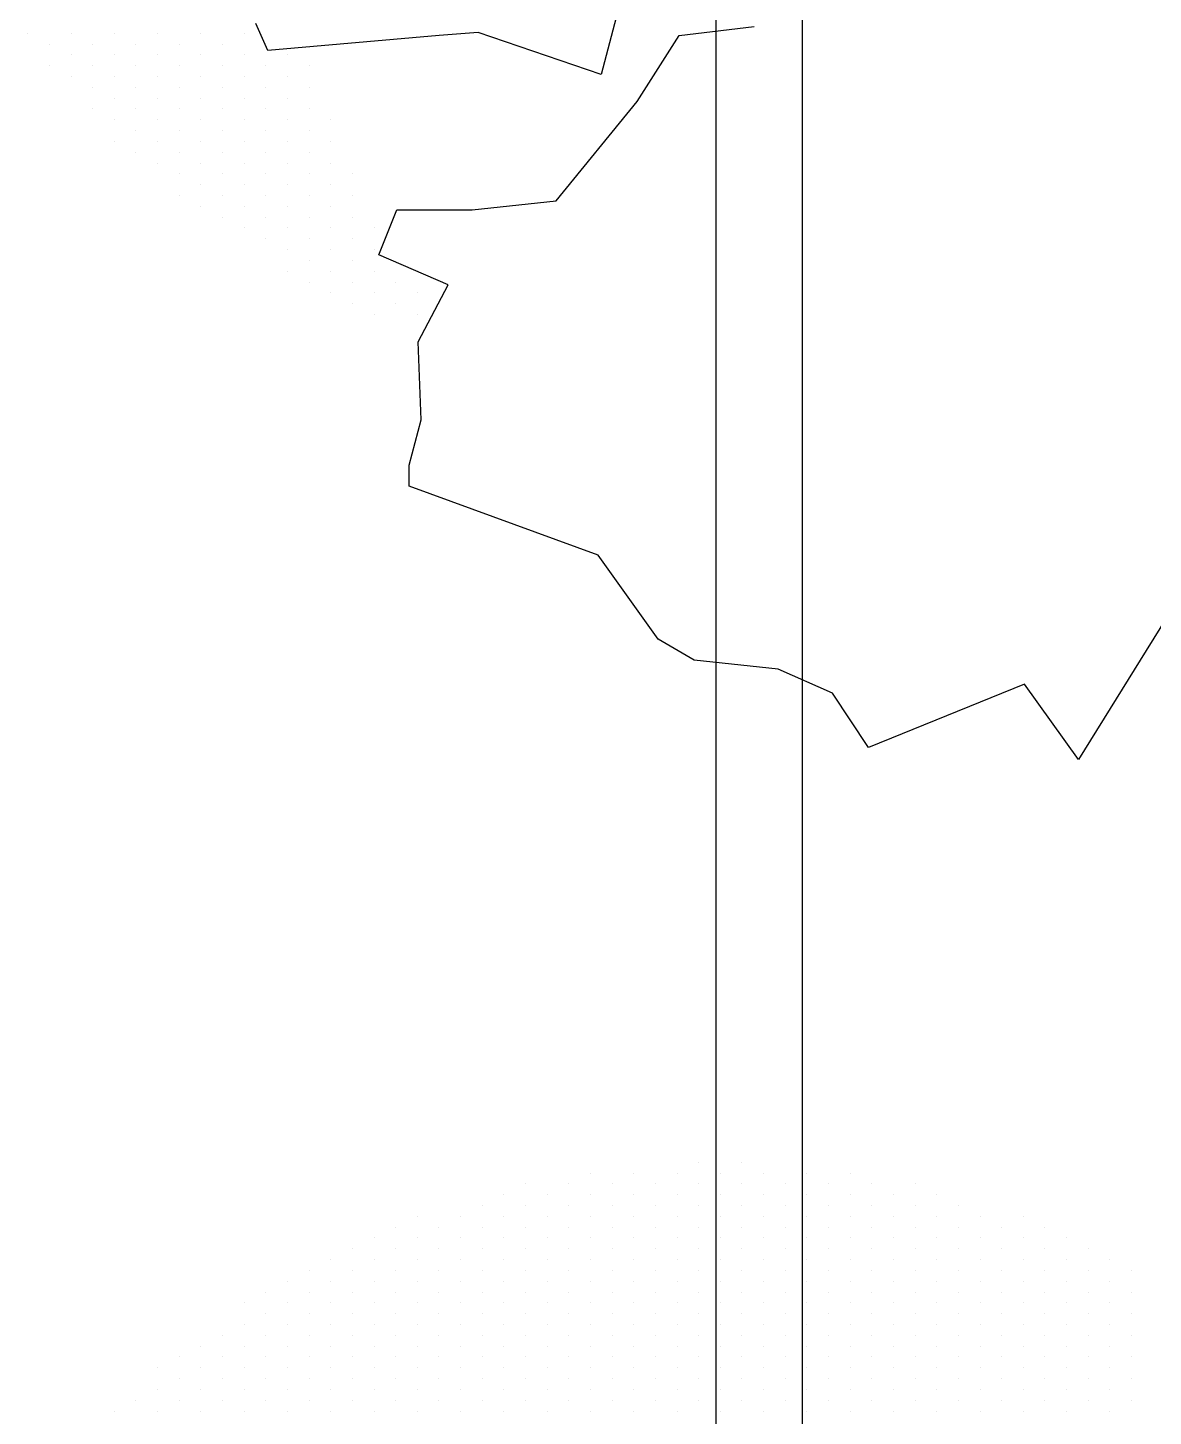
# Model space of a CAD drawing. Header units: metres. Extents: x -28 to 260, y 30 to 125.
# Drawn here: x 79.729 to 81.029, y 82.093 to 83.697 of the extents above; entities that cross this region are included whole.
import ezdxf

# ---------------------------------------------------------------- set-up
doc = ezdxf.new("R2010")
doc.units = ezdxf.units.M
doc.header["$LTSCALE"] = 0.01
doc.header["$MEASUREMENT"] = 0
doc.layers.add('0.1', color=2, linetype='Continuous')
doc.layers.add('0.18', color=1, linetype='Continuous')

# ---------------------------------------------------------------- blocks, each defined once
blk = doc.blocks.new('jard22')
at = {"layer": '0.1'}
for p, q in [((-0.61633, 0.04532), (-0.61633, 0.04532)), ((-0.60383, 0.04532), (-0.60383, 0.04532)), ((-0.59133, 0.04532), (-0.59133, 0.04532)), ((-0.57883, 0.04532), (-0.57883, 0.04532)), ((-0.56633, 0.04532), (-0.56633, 0.04532)), ((-0.55383, 0.04532), (-0.55383, 0.04532)), ((-0.54133, 0.04532), (-0.54133, 0.04532)), ((-0.62258, 0.03282), (-0.62258, 0.03282)), ((-0.61008, 0.03282), (-0.61008, 0.03282)), ((-0.59758, 0.03282), (-0.59758, 0.03282)), ((-0.58508, 0.03282), (-0.58508, 0.03282)), ((-0.57258, 0.03282), (-0.57258, 0.03282)), ((-0.56008, 0.03282), (-0.56008, 0.03282)), ((-0.54758, 0.03282), (-0.54758, 0.03282)), ((-0.53508, 0.03282), (-0.53508, 0.03282)), ((-0.62883, 0.02032), (-0.62883, 0.02032)), ((-0.61633, 0.02032), (-0.61633, 0.02032)), ((-0.60383, 0.02032), (-0.60383, 0.02032)), ((-0.59133, 0.02032), (-0.59133, 0.02032)), ((-0.57883, 0.02032), (-0.57883, 0.02032)), ((-0.56633, 0.02032), (-0.56633, 0.02032)), ((-0.55383, 0.02032), (-0.55383, 0.02032)), ((-0.54133, 0.02032), (-0.54133, 0.02032)), ((-0.63508, 0.00782), (-0.63508, 0.00782)), ((-0.62258, 0.00782), (-0.62258, 0.00782)), ((-0.61008, 0.00782), (-0.61008, 0.00782)), ((-0.59758, 0.00782), (-0.59758, 0.00782)), ((-0.58508, 0.00782), (-0.58508, 0.00782)), ((-0.57258, 0.00782), (-0.57258, 0.00782)), ((-0.56008, 0.00782), (-0.56008, 0.00782)), ((-0.54758, 0.00782), (-0.54758, 0.00782)), ((-0.53508, 0.00782), (-0.53508, 0.00782)), ((-0.64133, -0.00468), (-0.64133, -0.00468)), ((-0.62883, -0.00468), (-0.62883, -0.00468)), ((-0.61633, -0.00468), (-0.61633, -0.00468)), ((-0.60383, -0.00468), (-0.60383, -0.00468)), ((-0.59133, -0.00468), (-0.59133, -0.00468)), ((-0.57883, -0.00468), (-0.57883, -0.00468)), ((-0.56633, -0.00468), (-0.56633, -0.00468)), ((-0.55383, -0.00468), (-0.55383, -0.00468)), ((-0.54133, -0.00468), (-0.54133, -0.00468)), ((-0.64758, -0.01718), (-0.64758, -0.01718)), ((-0.63508, -0.01718), (-0.63508, -0.01718)), ((-0.62258, -0.01718), (-0.62258, -0.01718)), ((-0.61008, -0.01718), (-0.61008, -0.01718)), ((-0.59758, -0.01718), (-0.59758, -0.01718)), ((-0.58508, -0.01718), (-0.58508, -0.01718)), ((-0.57258, -0.01718), (-0.57258, -0.01718)), ((-0.56008, -0.01718), (-0.56008, -0.01718)), ((-0.54758, -0.01718), (-0.54758, -0.01718)), ((-0.53508, -0.01718), (-0.53508, -0.01718)), ((-0.64133, -0.02968), (-0.64133, -0.02968)), ((-0.62883, -0.02968), (-0.62883, -0.02968)), ((-0.61633, -0.02968), (-0.61633, -0.02968)), ((-0.60383, -0.02968), (-0.60383, -0.02968)), ((-0.59133, -0.02968), (-0.59133, -0.02968)), ((-0.57883, -0.02968), (-0.57883, -0.02968)), ((-0.56633, -0.02968), (-0.56633, -0.02968)), ((-0.55383, -0.02968), (-0.55383, -0.02968)), ((-0.54133, -0.02968), (-0.54133, -0.02968)), ((-0.64758, -0.04218), (-0.64758, -0.04218)), ((-0.63508, -0.04218), (-0.63508, -0.04218)), ((-0.62258, -0.04218), (-0.62258, -0.04218)), ((-0.61008, -0.04218), (-0.61008, -0.04218)), ((-0.59758, -0.04218), (-0.59758, -0.04218)), ((-0.58508, -0.04218), (-0.58508, -0.04218)), ((-0.57258, -0.04218), (-0.57258, -0.04218)), ((-0.56008, -0.04218), (-0.56008, -0.04218)), ((-0.54758, -0.04218), (-0.54758, -0.04218)), ((-0.53508, -0.04218), (-0.53508, -0.04218)), ((-0.65383, -0.05468), (-0.65383, -0.05468)), ((-0.64133, -0.05468), (-0.64133, -0.05468)), ((-0.62883, -0.05468), (-0.62883, -0.05468)), ((-0.61633, -0.05468), (-0.61633, -0.05468)), ((-0.60383, -0.05468), (-0.60383, -0.05468)), ((-0.59133, -0.05468), (-0.59133, -0.05468)), ((-0.57883, -0.05468), (-0.57883, -0.05468)), ((-0.56633, -0.05468), (-0.56633, -0.05468)), ((-0.55383, -0.05468), (-0.55383, -0.05468)), ((-0.54133, -0.05468), (-0.54133, -0.05468)), ((-0.66008, -0.06718), (-0.66008, -0.06718)), ((-0.64758, -0.06718), (-0.64758, -0.06718)), ((-0.63508, -0.06718), (-0.63508, -0.06718)), ((-0.62258, -0.06718), (-0.62258, -0.06718)), ((-0.61008, -0.06718), (-0.61008, -0.06718)), ((-0.59758, -0.06718), (-0.59758, -0.06718)), ((-0.58508, -0.06718), (-0.58508, -0.06718)), ((-0.57258, -0.06718), (-0.57258, -0.06718)), ((-0.56008, -0.06718), (-0.56008, -0.06718)), ((-0.54758, -0.06718), (-0.54758, -0.06718)), ((-0.53508, -0.06718), (-0.53508, -0.06718)), ((-0.66633, -0.07968), (-0.66633, -0.07968)), ((-0.65383, -0.07968), (-0.65383, -0.07968)), ((-0.64133, -0.07968), (-0.64133, -0.07968)), ((-0.62883, -0.07968), (-0.62883, -0.07968)), ((-0.61633, -0.07968), (-0.61633, -0.07968)), ((-0.60383, -0.07968), (-0.60383, -0.07968)), ((-0.59133, -0.07968), (-0.59133, -0.07968)), ((-0.57883, -0.07968), (-0.57883, -0.07968)), ((-0.56633, -0.07968), (-0.56633, -0.07968)), ((-0.55383, -0.07968), (-0.55383, -0.07968)), ((-0.54133, -0.07968), (-0.54133, -0.07968)), ((-0.66008, -0.09218), (-0.66008, -0.09218)), ((-0.64758, -0.09218), (-0.64758, -0.09218)), ((-0.63508, -0.09218), (-0.63508, -0.09218)), ((-0.62258, -0.09218), (-0.62258, -0.09218)), ((-0.61008, -0.09218), (-0.61008, -0.09218)), ((-0.59758, -0.09218), (-0.59758, -0.09218)), ((-0.58508, -0.09218), (-0.58508, -0.09218)), ((-0.57258, -0.09218), (-0.57258, -0.09218)), ((-0.56008, -0.09218), (-0.56008, -0.09218)), ((-0.54758, -0.09218), (-0.54758, -0.09218)), ((-0.53508, -0.09218), (-0.53508, -0.09218)), ((-0.66633, -0.10468), (-0.66633, -0.10468)), ((-0.65383, -0.10468), (-0.65383, -0.10468)), ((-0.64133, -0.10468), (-0.64133, -0.10468)), ((-0.62883, -0.10468), (-0.62883, -0.10468)), ((-0.61633, -0.10468), (-0.61633, -0.10468)), ((-0.60383, -0.10468), (-0.60383, -0.10468)), ((-0.59133, -0.10468), (-0.59133, -0.10468)), ((-0.57883, -0.10468), (-0.57883, -0.10468)), ((-0.56633, -0.10468), (-0.56633, -0.10468)), ((-0.55383, -0.10468), (-0.55383, -0.10468)), ((-0.54133, -0.10468), (-0.54133, -0.10468)), ((-0.67258, -0.11718), (-0.67258, -0.11718)), ((-0.66008, -0.11718), (-0.66008, -0.11718)), ((-0.64758, -0.11718), (-0.64758, -0.11718)), ((-0.63508, -0.11718), (-0.63508, -0.11718)), ((-0.62258, -0.11718), (-0.62258, -0.11718)), ((-0.61008, -0.11718), (-0.61008, -0.11718)), ((-0.59758, -0.11718), (-0.59758, -0.11718)), ((-0.58508, -0.11718), (-0.58508, -0.11718)), ((-0.57258, -0.11718), (-0.57258, -0.11718)), ((-0.56008, -0.11718), (-0.56008, -0.11718)), ((-0.54758, -0.11718), (-0.54758, -0.11718)), ((-0.53508, -0.11718), (-0.53508, -0.11718)), ((-0.66633, -0.12968), (-0.66633, -0.12968)), ((-0.65383, -0.12968), (-0.65383, -0.12968)), ((-0.64133, -0.12968), (-0.64133, -0.12968)), ((-0.62883, -0.12968), (-0.62883, -0.12968)), ((-0.61633, -0.12968), (-0.61633, -0.12968)), ((-0.60383, -0.12968), (-0.60383, -0.12968)), ((-0.59133, -0.12968), (-0.59133, -0.12968)), ((-0.57883, -0.12968), (-0.57883, -0.12968)), ((-0.56633, -0.12968), (-0.56633, -0.12968)), ((-0.55383, -0.12968), (-0.55383, -0.12968)), ((-0.54133, -0.12968), (-0.54133, -0.12968)), ((-0.67258, -0.14218), (-0.67258, -0.14218)), ((-0.66008, -0.14218), (-0.66008, -0.14218)), ((-0.64758, -0.14218), (-0.64758, -0.14218)), ((-0.63508, -0.14218), (-0.63508, -0.14218)), ((-0.62258, -0.14218), (-0.62258, -0.14218)), ((-0.61008, -0.14218), (-0.61008, -0.14218)), ((-0.59758, -0.14218), (-0.59758, -0.14218)), ((-0.58508, -0.14218), (-0.58508, -0.14218)), ((-0.57258, -0.14218), (-0.57258, -0.14218)), ((-0.56008, -0.14218), (-0.56008, -0.14218)), ((-0.54758, -0.14218), (-0.54758, -0.14218)), ((-0.53508, -0.14218), (-0.53508, -0.14218)), ((-0.66633, -0.15468), (-0.66633, -0.15468)), ((-0.65383, -0.15468), (-0.65383, -0.15468)), ((-0.64133, -0.15468), (-0.64133, -0.15468)), ((-0.62883, -0.15468), (-0.62883, -0.15468)), ((-0.61633, -0.15468), (-0.61633, -0.15468)), ((-0.60383, -0.15468), (-0.60383, -0.15468)), ((-0.59133, -0.15468), (-0.59133, -0.15468)), ((-0.57883, -0.15468), (-0.57883, -0.15468)), ((-0.56633, -0.15468), (-0.56633, -0.15468)), ((-0.55383, -0.15468), (-0.55383, -0.15468)), ((-0.54133, -0.15468), (-0.54133, -0.15468)), ((-0.67258, -0.16718), (-0.67258, -0.16718)), ((-0.66008, -0.16718), (-0.66008, -0.16718)), ((-0.64758, -0.16718), (-0.64758, -0.16718)), ((-0.63508, -0.16718), (-0.63508, -0.16718)), ((-0.62258, -0.16718), (-0.62258, -0.16718)), ((-0.61008, -0.16718), (-0.61008, -0.16718)), ((-0.59758, -0.16718), (-0.59758, -0.16718)), ((-0.58508, -0.16718), (-0.58508, -0.16718)), ((-0.57258, -0.16718), (-0.57258, -0.16718)), ((-0.56008, -0.16718), (-0.56008, -0.16718)), ((-0.54758, -0.16718), (-0.54758, -0.16718)), ((-0.53508, -0.16718), (-0.53508, -0.16718)), ((-0.67883, -0.17968), (-0.67883, -0.17968)), ((-0.66633, -0.17968), (-0.66633, -0.17968)), ((-0.65383, -0.17968), (-0.65383, -0.17968)), ((-0.64133, -0.17968), (-0.64133, -0.17968)), ((-0.62883, -0.17968), (-0.62883, -0.17968)), ((-0.61633, -0.17968), (-0.61633, -0.17968)), ((-0.60383, -0.17968), (-0.60383, -0.17968)), ((-0.59133, -0.17968), (-0.59133, -0.17968)), ((-0.57883, -0.17968), (-0.57883, -0.17968)), ((-0.56633, -0.17968), (-0.56633, -0.17968)), ((-0.55383, -0.17968), (-0.55383, -0.17968)), ((-0.54133, -0.17968), (-0.54133, -0.17968)), ((-0.67258, -0.19218), (-0.67258, -0.19218)), ((-0.66008, -0.19218), (-0.66008, -0.19218)), ((-0.64758, -0.19218), (-0.64758, -0.19218)), ((-0.63508, -0.19218), (-0.63508, -0.19218)), ((-0.62258, -0.19218), (-0.62258, -0.19218)), ((-0.61008, -0.19218), (-0.61008, -0.19218)), ((-0.59758, -0.19218), (-0.59758, -0.19218)), ((-0.58508, -0.19218), (-0.58508, -0.19218)), ((-0.57258, -0.19218), (-0.57258, -0.19218)), ((-0.56008, -0.19218), (-0.56008, -0.19218)), ((-0.54758, -0.19218), (-0.54758, -0.19218)), ((-0.53508, -0.19218), (-0.53508, -0.19218)), ((-0.67883, -0.20468), (-0.67883, -0.20468)), ((-0.66633, -0.20468), (-0.66633, -0.20468)), ((-0.65383, -0.20468), (-0.65383, -0.20468)), ((-0.64133, -0.20468), (-0.64133, -0.20468)), ((-0.62883, -0.20468), (-0.62883, -0.20468)), ((-0.61633, -0.20468), (-0.61633, -0.20468)), ((-0.60383, -0.20468), (-0.60383, -0.20468)), ((-0.59133, -0.20468), (-0.59133, -0.20468)), ((-0.57883, -0.20468), (-0.57883, -0.20468)), ((-0.56633, -0.20468), (-0.56633, -0.20468)), ((-0.55383, -0.20468), (-0.55383, -0.20468)), ((-0.54133, -0.20468), (-0.54133, -0.20468)), ((-0.67258, -0.21718), (-0.67258, -0.21718)), ((-0.66008, -0.21718), (-0.66008, -0.21718)), ((-0.64758, -0.21718), (-0.64758, -0.21718)), ((-0.63508, -0.21718), (-0.63508, -0.21718)), ((-0.62258, -0.21718), (-0.62258, -0.21718)), ((-0.61008, -0.21718), (-0.61008, -0.21718)), ((-0.59758, -0.21718), (-0.59758, -0.21718)), ((-0.58508, -0.21718), (-0.58508, -0.21718)), ((-0.57258, -0.21718), (-0.57258, -0.21718)), ((-0.56008, -0.21718), (-0.56008, -0.21718)), ((-0.54758, -0.21718), (-0.54758, -0.21718)), ((-0.53508, -0.21718), (-0.53508, -0.21718)), ((-0.66633, -0.22968), (-0.66633, -0.22968)), ((-0.65383, -0.22968), (-0.65383, -0.22968)), ((-0.64133, -0.22968), (-0.64133, -0.22968)), ((-0.62883, -0.22968), (-0.62883, -0.22968)), ((-0.61633, -0.22968), (-0.61633, -0.22968)), ((-0.60383, -0.22968), (-0.60383, -0.22968)), ((-0.59133, -0.22968), (-0.59133, -0.22968)), ((-0.57883, -0.22968), (-0.57883, -0.22968)), ((-0.56633, -0.22968), (-0.56633, -0.22968)), ((-0.55383, -0.22968), (-0.55383, -0.22968)), ((-0.54133, -0.22968), (-0.54133, -0.22968)), ((-0.67258, -0.24218), (-0.67258, -0.24218)), ((-0.66008, -0.24218), (-0.66008, -0.24218)), ((-0.64758, -0.24218), (-0.64758, -0.24218)), ((-0.63508, -0.24218), (-0.63508, -0.24218)), ((-0.62258, -0.24218), (-0.62258, -0.24218)), ((-0.61008, -0.24218), (-0.61008, -0.24218)), ((-0.59758, -0.24218), (-0.59758, -0.24218)), ((-0.58508, -0.24218), (-0.58508, -0.24218)), ((-0.57258, -0.24218), (-0.57258, -0.24218)), ((-0.56008, -0.24218), (-0.56008, -0.24218)), ((-0.54758, -0.24218), (-0.54758, -0.24218)), ((-0.53508, -0.24218), (-0.53508, -0.24218)), ((-0.66633, -0.25468), (-0.66633, -0.25468)), ((-0.65383, -0.25468), (-0.65383, -0.25468)), ((-0.64133, -0.25468), (-0.64133, -0.25468)), ((-0.62883, -0.25468), (-0.62883, -0.25468)), ((-0.61633, -0.25468), (-0.61633, -0.25468)), ((-0.60383, -0.25468), (-0.60383, -0.25468)), ((-0.59133, -0.25468), (-0.59133, -0.25468)), ((-0.57883, -0.25468), (-0.57883, -0.25468)), ((-0.56633, -0.25468), (-0.56633, -0.25468)), ((-0.55383, -0.25468), (-0.55383, -0.25468)), ((-0.54133, -0.25468), (-0.54133, -0.25468)), ((-0.67258, -0.26718), (-0.67258, -0.26718)), ((-0.66008, -0.26718), (-0.66008, -0.26718)), ((-0.64758, -0.26718), (-0.64758, -0.26718)), ((-0.63508, -0.26718), (-0.63508, -0.26718)), ((-0.62258, -0.26718), (-0.62258, -0.26718)), ((-0.61008, -0.26718), (-0.61008, -0.26718)), ((-0.59758, -0.26718), (-0.59758, -0.26718)), ((-0.58508, -0.26718), (-0.58508, -0.26718)), ((-0.57258, -0.26718), (-0.57258, -0.26718)), ((-0.56008, -0.26718), (-0.56008, -0.26718)), ((-0.54758, -0.26718), (-0.54758, -0.26718)), ((-0.53508, -0.26718), (-0.53508, -0.26718)), ((-0.66633, -0.27968), (-0.66633, -0.27968)), ((-0.65383, -0.27968), (-0.65383, -0.27968)), ((-0.64133, -0.27968), (-0.64133, -0.27968)), ((-0.62883, -0.27968), (-0.62883, -0.27968)), ((-0.61633, -0.27968), (-0.61633, -0.27968)), ((-0.60383, -0.27968), (-0.60383, -0.27968)), ((-0.59133, -0.27968), (-0.59133, -0.27968)), ((-0.57883, -0.27968), (-0.57883, -0.27968)), ((-0.56633, -0.27968), (-0.56633, -0.27968)), ((-0.55383, -0.27968), (-0.55383, -0.27968)), ((-0.54133, -0.27968), (-0.54133, -0.27968)), ((-0.66008, -0.29218), (-0.66008, -0.29218)), ((-0.64758, -0.29218), (-0.64758, -0.29218)), ((-0.63508, -0.29218), (-0.63508, -0.29218)), ((-0.62258, -0.29218), (-0.62258, -0.29218)), ((-0.61008, -0.29218), (-0.61008, -0.29218)), ((-0.59758, -0.29218), (-0.59758, -0.29218)), ((-0.58508, -0.29218), (-0.58508, -0.29218)), ((-0.57258, -0.29218), (-0.57258, -0.29218)), ((-0.56008, -0.29218), (-0.56008, -0.29218)), ((-0.54758, -0.29218), (-0.54758, -0.29218)), ((-0.53508, -0.29218), (-0.53508, -0.29218)), ((-0.66633, -0.30468), (-0.66633, -0.30468)), ((-0.65383, -0.30468), (-0.65383, -0.30468)), ((-0.64133, -0.30468), (-0.64133, -0.30468)), ((-0.62883, -0.30468), (-0.62883, -0.30468)), ((-0.61633, -0.30468), (-0.61633, -0.30468)), ((-0.60383, -0.30468), (-0.60383, -0.30468)), ((-0.59133, -0.30468), (-0.59133, -0.30468)), ((-0.57883, -0.30468), (-0.57883, -0.30468)), ((-0.56633, -0.30468), (-0.56633, -0.30468)), ((-0.55383, -0.30468), (-0.55383, -0.30468)), ((-0.54133, -0.30468), (-0.54133, -0.30468)), ((-0.66008, -0.31718), (-0.66008, -0.31718)), ((-0.64758, -0.31718), (-0.64758, -0.31718)), ((-0.63508, -0.31718), (-0.63508, -0.31718)), ((-0.62258, -0.31718), (-0.62258, -0.31718)), ((-0.61008, -0.31718), (-0.61008, -0.31718)), ((-0.59758, -0.31718), (-0.59758, -0.31718)), ((-0.58508, -0.31718), (-0.58508, -0.31718)), ((-0.57258, -0.31718), (-0.57258, -0.31718)), ((-0.56008, -0.31718), (-0.56008, -0.31718)), ((-0.54758, -0.31718), (-0.54758, -0.31718)), ((-0.53508, -0.31718), (-0.53508, -0.31718)), ((-0.65383, -0.32968), (-0.65383, -0.32968)), ((-0.64133, -0.32968), (-0.64133, -0.32968)), ((-0.62883, -0.32968), (-0.62883, -0.32968)), ((-0.61633, -0.32968), (-0.61633, -0.32968)), ((-0.60383, -0.32968), (-0.60383, -0.32968)), ((-0.59133, -0.32968), (-0.59133, -0.32968)), ((-0.57883, -0.32968), (-0.57883, -0.32968)), ((-0.56633, -0.32968), (-0.56633, -0.32968)), ((-0.55383, -0.32968), (-0.55383, -0.32968)), ((-0.54133, -0.32968), (-0.54133, -0.32968)), ((-0.64758, -0.34218), (-0.64758, -0.34218)), ((-0.63508, -0.34218), (-0.63508, -0.34218)), ((-0.62258, -0.34218), (-0.62258, -0.34218)), ((-0.61008, -0.34218), (-0.61008, -0.34218)), ((-0.59758, -0.34218), (-0.59758, -0.34218)), ((-0.58508, -0.34218), (-0.58508, -0.34218)), ((-0.57258, -0.34218), (-0.57258, -0.34218)), ((-0.56008, -0.34218), (-0.56008, -0.34218)), ((-0.54758, -0.34218), (-0.54758, -0.34218)), ((-0.53508, -0.34218), (-0.53508, -0.34218)), ((-0.64133, -0.35468), (-0.64133, -0.35468)), ((-0.62883, -0.35468), (-0.62883, -0.35468)), ((-0.61633, -0.35468), (-0.61633, -0.35468)), ((-0.60383, -0.35468), (-0.60383, -0.35468)), ((-0.59133, -0.35468), (-0.59133, -0.35468)), ((-0.57883, -0.35468), (-0.57883, -0.35468)), ((-0.56633, -0.35468), (-0.56633, -0.35468)), ((-0.55383, -0.35468), (-0.55383, -0.35468)), ((-0.54133, -0.35468), (-0.54133, -0.35468)), ((-0.64758, -0.36718), (-0.64758, -0.36718)), ((-0.63508, -0.36718), (-0.63508, -0.36718)), ((-0.62258, -0.36718), (-0.62258, -0.36718)), ((-0.61008, -0.36718), (-0.61008, -0.36718)), ((-0.59758, -0.36718), (-0.59758, -0.36718)), ((-0.58508, -0.36718), (-0.58508, -0.36718)), ((-0.57258, -0.36718), (-0.57258, -0.36718)), ((-0.56008, -0.36718), (-0.56008, -0.36718)), ((-0.54758, -0.36718), (-0.54758, -0.36718)), ((-0.53508, -0.36718), (-0.53508, -0.36718)), ((0.26492, -0.36718), (0.26492, -0.36718)), ((0.27742, -0.36718), (0.27742, -0.36718)), ((-0.64133, -0.37968), (-0.64133, -0.37968)), ((-0.62883, -0.37968), (-0.62883, -0.37968)), ((-0.61633, -0.37968), (-0.61633, -0.37968)), ((-0.60383, -0.37968), (-0.60383, -0.37968)), ((-0.59133, -0.37968), (-0.59133, -0.37968)), ((-0.57883, -0.37968), (-0.57883, -0.37968)), ((-0.56633, -0.37968), (-0.56633, -0.37968)), ((-0.55383, -0.37968), (-0.55383, -0.37968)), ((-0.54133, -0.37968), (-0.54133, -0.37968)), ((0.25867, -0.37968), (0.25867, -0.37968)), ((0.27117, -0.37968), (0.27117, -0.37968)), ((-0.63508, -0.39218), (-0.63508, -0.39218)), ((-0.62258, -0.39218), (-0.62258, -0.39218)), ((-0.61008, -0.39218), (-0.61008, -0.39218)), ((-0.59758, -0.39218), (-0.59758, -0.39218)), ((-0.58508, -0.39218), (-0.58508, -0.39218)), ((-0.57258, -0.39218), (-0.57258, -0.39218)), ((-0.56008, -0.39218), (-0.56008, -0.39218)), ((-0.54758, -0.39218), (-0.54758, -0.39218)), ((-0.53508, -0.39218), (-0.53508, -0.39218)), ((0.22742, -0.39218), (0.22742, -0.39218)), ((0.23992, -0.39218), (0.23992, -0.39218)), ((0.25242, -0.39218), (0.25242, -0.39218)), ((0.26492, -0.39218), (0.26492, -0.39218)), ((0.27742, -0.39218), (0.27742, -0.39218)), ((-0.62883, -0.40468), (-0.62883, -0.40468)), ((-0.61633, -0.40468), (-0.61633, -0.40468)), ((-0.60383, -0.40468), (-0.60383, -0.40468)), ((-0.59133, -0.40468), (-0.59133, -0.40468)), ((-0.57883, -0.40468), (-0.57883, -0.40468)), ((-0.56633, -0.40468), (-0.56633, -0.40468)), ((-0.55383, -0.40468), (-0.55383, -0.40468)), ((-0.54133, -0.40468), (-0.54133, -0.40468)), ((0.19617, -0.40468), (0.19617, -0.40468)), ((0.20867, -0.40468), (0.20867, -0.40468)), ((0.22117, -0.40468), (0.22117, -0.40468)), ((0.23367, -0.40468), (0.23367, -0.40468)), ((0.24617, -0.40468), (0.24617, -0.40468)), ((0.25867, -0.40468), (0.25867, -0.40468)), ((0.27117, -0.40468), (0.27117, -0.40468)), ((-0.62258, -0.41718), (-0.62258, -0.41718)), ((-0.61008, -0.41718), (-0.61008, -0.41718)), ((-0.59758, -0.41718), (-0.59758, -0.41718)), ((-0.58508, -0.41718), (-0.58508, -0.41718)), ((-0.57258, -0.41718), (-0.57258, -0.41718)), ((-0.56008, -0.41718), (-0.56008, -0.41718)), ((-0.54758, -0.41718), (-0.54758, -0.41718)), ((-0.53508, -0.41718), (-0.53508, -0.41718)), ((0.16492, -0.41718), (0.16492, -0.41718)), ((0.17742, -0.41718), (0.17742, -0.41718)), ((0.18992, -0.41718), (0.18992, -0.41718)), ((0.20242, -0.41718), (0.20242, -0.41718)), ((0.21492, -0.41718), (0.21492, -0.41718)), ((0.22742, -0.41718), (0.22742, -0.41718)), ((0.23992, -0.41718), (0.23992, -0.41718)), ((0.25242, -0.41718), (0.25242, -0.41718)), ((0.26492, -0.41718), (0.26492, -0.41718)), ((-0.61633, -0.42968), (-0.61633, -0.42968)), ((-0.60383, -0.42968), (-0.60383, -0.42968)), ((-0.59133, -0.42968), (-0.59133, -0.42968)), ((-0.57883, -0.42968), (-0.57883, -0.42968)), ((-0.56633, -0.42968), (-0.56633, -0.42968)), ((-0.55383, -0.42968), (-0.55383, -0.42968)), ((-0.54133, -0.42968), (-0.54133, -0.42968)), ((0.13367, -0.42968), (0.13367, -0.42968)), ((0.14617, -0.42968), (0.14617, -0.42968)), ((0.15867, -0.42968), (0.15867, -0.42968)), ((0.17117, -0.42968), (0.17117, -0.42968)), ((0.18367, -0.42968), (0.18367, -0.42968)), ((0.19617, -0.42968), (0.19617, -0.42968)), ((0.20867, -0.42968), (0.20867, -0.42968)), ((0.22117, -0.42968), (0.22117, -0.42968)), ((0.23367, -0.42968), (0.23367, -0.42968)), ((0.24617, -0.42968), (0.24617, -0.42968)), ((0.25867, -0.42968), (0.25867, -0.42968)), ((-0.61008, -0.44218), (-0.61008, -0.44218)), ((-0.59758, -0.44218), (-0.59758, -0.44218)), ((-0.58508, -0.44218), (-0.58508, -0.44218)), ((-0.57258, -0.44218), (-0.57258, -0.44218)), ((-0.56008, -0.44218), (-0.56008, -0.44218)), ((-0.54758, -0.44218), (-0.54758, -0.44218)), ((-0.53508, -0.44218), (-0.53508, -0.44218)), ((0.12742, -0.44218), (0.12742, -0.44218)), ((0.13992, -0.44218), (0.13992, -0.44218)), ((0.15242, -0.44218), (0.15242, -0.44218)), ((0.16492, -0.44218), (0.16492, -0.44218)), ((0.17742, -0.44218), (0.17742, -0.44218)), ((0.18992, -0.44218), (0.18992, -0.44218)), ((0.20242, -0.44218), (0.20242, -0.44218)), ((0.21492, -0.44218), (0.21492, -0.44218)), ((0.22742, -0.44218), (0.22742, -0.44218)), ((0.23992, -0.44218), (0.23992, -0.44218)), ((0.25242, -0.44218), (0.25242, -0.44218)), ((-0.60383, -0.45468), (-0.60383, -0.45468)), ((-0.59133, -0.45468), (-0.59133, -0.45468)), ((-0.57883, -0.45468), (-0.57883, -0.45468)), ((-0.56633, -0.45468), (-0.56633, -0.45468)), ((-0.55383, -0.45468), (-0.55383, -0.45468)), ((-0.54133, -0.45468), (-0.54133, -0.45468)), ((0.13367, -0.45468), (0.13367, -0.45468)), ((0.14617, -0.45468), (0.14617, -0.45468)), ((0.15867, -0.45468), (0.15867, -0.45468)), ((0.17117, -0.45468), (0.17117, -0.45468)), ((0.18367, -0.45468), (0.18367, -0.45468)), ((0.19617, -0.45468), (0.19617, -0.45468)), ((0.20867, -0.45468), (0.20867, -0.45468)), ((0.22117, -0.45468), (0.22117, -0.45468)), ((0.23367, -0.45468), (0.23367, -0.45468)), ((-0.59758, -0.46718), (-0.59758, -0.46718)), ((-0.58508, -0.46718), (-0.58508, -0.46718)), ((-0.57258, -0.46718), (-0.57258, -0.46718)), ((-0.56008, -0.46718), (-0.56008, -0.46718)), ((-0.54758, -0.46718), (-0.54758, -0.46718)), ((-0.53508, -0.46718), (-0.53508, -0.46718)), ((0.11492, -0.46718), (0.11492, -0.46718)), ((0.12742, -0.46718), (0.12742, -0.46718)), ((0.13992, -0.46718), (0.13992, -0.46718)), ((0.15242, -0.46718), (0.15242, -0.46718)), ((0.16492, -0.46718), (0.16492, -0.46718)), ((0.17742, -0.46718), (0.17742, -0.46718)), ((0.18992, -0.46718), (0.18992, -0.46718)), ((0.20242, -0.46718), (0.20242, -0.46718)), ((0.21492, -0.46718), (0.21492, -0.46718)), ((0.22742, -0.46718), (0.22742, -0.46718)), ((-0.57883, -0.47968), (-0.57883, -0.47968)), ((-0.56633, -0.47968), (-0.56633, -0.47968)), ((-0.55383, -0.47968), (-0.55383, -0.47968)), ((-0.54133, -0.47968), (-0.54133, -0.47968)), ((0.12117, -0.47968), (0.12117, -0.47968)), ((0.13367, -0.47968), (0.13367, -0.47968)), ((0.14617, -0.47968), (0.14617, -0.47968)), ((0.15867, -0.47968), (0.15867, -0.47968)), ((0.17117, -0.47968), (0.17117, -0.47968)), ((0.18367, -0.47968), (0.18367, -0.47968)), ((0.19617, -0.47968), (0.19617, -0.47968)), ((0.20867, -0.47968), (0.20867, -0.47968)), ((0.22117, -0.47968), (0.22117, -0.47968)), ((-0.57258, -0.49218), (-0.57258, -0.49218)), ((-0.56008, -0.49218), (-0.56008, -0.49218)), ((-0.54758, -0.49218), (-0.54758, -0.49218)), ((-0.53508, -0.49218), (-0.53508, -0.49218)), ((0.11492, -0.49218), (0.11492, -0.49218)), ((0.12742, -0.49218), (0.12742, -0.49218)), ((0.13992, -0.49218), (0.13992, -0.49218)), ((0.15242, -0.49218), (0.15242, -0.49218)), ((0.16492, -0.49218), (0.16492, -0.49218)), ((0.17742, -0.49218), (0.17742, -0.49218)), ((0.18992, -0.49218), (0.18992, -0.49218)), ((0.20242, -0.49218), (0.20242, -0.49218)), ((0.21492, -0.49218), (0.21492, -0.49218)), ((-0.56633, -0.50468), (-0.56633, -0.50468)), ((-0.55383, -0.50468), (-0.55383, -0.50468)), ((-0.54133, -0.50468), (-0.54133, -0.50468)), ((0.12117, -0.50468), (0.12117, -0.50468)), ((0.13367, -0.50468), (0.13367, -0.50468)), ((0.14617, -0.50468), (0.14617, -0.50468)), ((0.15867, -0.50468), (0.15867, -0.50468)), ((0.17117, -0.50468), (0.17117, -0.50468)), ((0.18367, -0.50468), (0.18367, -0.50468)), ((0.19617, -0.50468), (0.19617, -0.50468)), ((0.20867, -0.50468), (0.20867, -0.50468)), ((-0.56008, -0.51718), (-0.56008, -0.51718)), ((-0.54758, -0.51718), (-0.54758, -0.51718)), ((-0.53508, -0.51718), (-0.53508, -0.51718)), ((0.11492, -0.51718), (0.11492, -0.51718)), ((0.12742, -0.51718), (0.12742, -0.51718)), ((0.13992, -0.51718), (0.13992, -0.51718)), ((0.15242, -0.51718), (0.15242, -0.51718)), ((0.16492, -0.51718), (0.16492, -0.51718)), ((0.17742, -0.51718), (0.17742, -0.51718)), ((0.18992, -0.51718), (0.18992, -0.51718)), ((-0.54133, -0.52968), (-0.54133, -0.52968)), ((0.12117, -0.52968), (0.12117, -0.52968)), ((0.13367, -0.52968), (0.13367, -0.52968)), ((0.14617, -0.52968), (0.14617, -0.52968)), ((0.15867, -0.52968), (0.15867, -0.52968)), ((0.17117, -0.52968), (0.17117, -0.52968)), ((0.18367, -0.52968), (0.18367, -0.52968)), ((-0.53508, -0.54218), (-0.53508, -0.54218)), ((0.11492, -0.54218), (0.11492, -0.54218)), ((0.12742, -0.54218), (0.12742, -0.54218)), ((0.13992, -0.54218), (0.13992, -0.54218)), ((0.15242, -0.54218), (0.15242, -0.54218)), ((0.16492, -0.54218), (0.16492, -0.54218)), ((0.17742, -0.54218), (0.17742, -0.54218)), ((0.12117, -0.55468), (0.12117, -0.55468)), ((0.13367, -0.55468), (0.13367, -0.55468)), ((0.14617, -0.55468), (0.14617, -0.55468)), ((0.15867, -0.55468), (0.15867, -0.55468)), ((0.11492, -0.56718), (0.11492, -0.56718)), ((0.12742, -0.56718), (0.12742, -0.56718)), ((0.13992, -0.56718), (0.13992, -0.56718)), ((0.12117, -0.57968), (0.12117, -0.57968)), ((0.13367, -0.57968), (0.13367, -0.57968)), ((0.11492, -0.59218), (0.11492, -0.59218))]:
    blk.add_line(p, q, dxfattribs=at)
at = {"layer": '0.18'}
for points in [[(0.44762, 0.0685), (0.53437, 0.01474), (0.49099, -0.01647), (0.52743, -0.10665), (0.4962, -0.12746), (0.48232, -0.15868), (0.47711, -0.20723), (0.46497, -0.22804), (0.41639, -0.26273), (0.37649, -0.37198), (0.36434, -0.37198), (0.33832, -0.36504), (0.29321, -0.36678), (0.26024, -0.34944), (0.24289, -0.38932), (0.21687, -0.37892), (0.21687, -0.33556), (0.21167, -0.28701), (0.15441, -0.24018), (0.11624, -0.2159), (0.11104, -0.17255)], [(0.10583, -0.25232), (0.1388, -0.26099), (0.11451, -0.33209), (0.11624, -0.35464), (0.12492, -0.45349), (0.1093, -0.46042)]]:
    blk.add_lwpolyline(points, dxfattribs=at)

msp = doc.modelspace()

# ---------------------------------------------------------------- linework, layer by layer
at = {"layer": '0.1'}
msp.add_line((80.6238, 94.0791), (80.6224, 69.1296), dxfattribs=at)
at = {"layer": '0.18'}
msp.add_line((80.5239, 94.4291), (80.5224, 68.9796), dxfattribs=at)

# ---------------------------------------------------------------- block references
at = {"layer": '0.1', "xscale": 2, "yscale": 2, "zscale": 2, "rotation": 269.9999999958798}
for p in [(80.9129, 83.9202), (80.9129, 81.0285)]:
    msp.add_blockref('jard22', p, dxfattribs=at)

doc.saveas('drawing.dxf')
